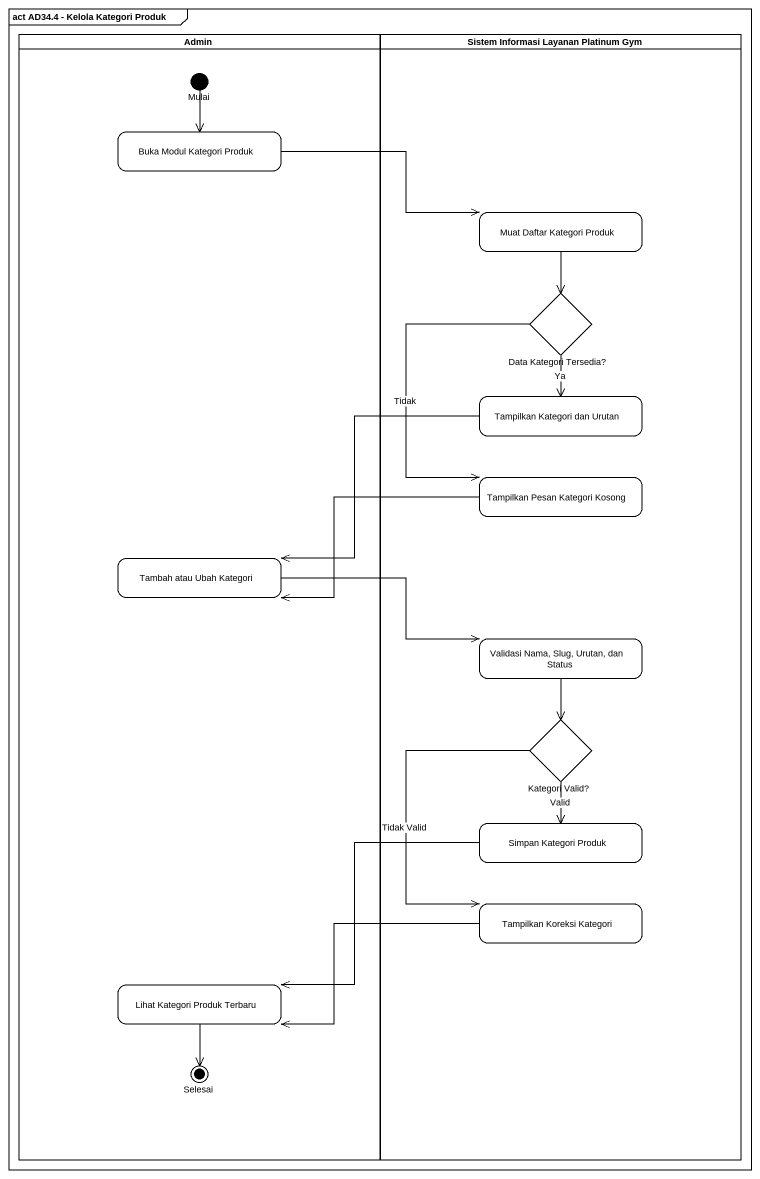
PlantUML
@startuml
mainframe act AD34.4 - Kelola Kategori Produk
hide empty description
state Admin <<partition>> {
  state Mulai <<start>>
  state "Buka Modul Kategori Produk" as Buka_Modul_Kategori_Produk
  state "Tambah atau Ubah Kategori" as Tambah_atau_Ubah_Kategori
  state "Lihat Kategori Produk Terbaru" as Lihat_Kategori_Produk
  state Selesai <<end>>
}
state "Sistem Informasi Layanan Platinum Gym" as Sistem_Informasi_Layanan <<partition>> {
  state "Muat Daftar Kategori Produk" as Muat_Daftar_Kategori_Produk
  state "Data Kategori Tersedia?" as Data_Kategori_Tersedia <<choice>>
  state "Tampilkan Kategori dan Urutan" as Tampilkan_Kategori_dan
  state "Tampilkan Pesan Kategori Kosong" as Tampilkan_Pesan_Kategori
  state "Validasi Nama, Slug, Urutan, dan Status" as Validasi_Nama_Slug_Urutan
  state "Kategori Valid?" as Kategori_Valid <<choice>>
  state "Simpan Kategori Produk" as Simpan_Kategori_Produk
  state "Tampilkan Koreksi Kategori" as Tampilkan_Koreksi_Kategori
}
Mulai --> Buka_Modul_Kategori_Produk
Buka_Modul_Kategori_Produk -right-> Muat_Daftar_Kategori_Produk
Muat_Daftar_Kategori_Produk --> Data_Kategori_Tersedia
Data_Kategori_Tersedia --> Tampilkan_Kategori_dan : Ya
Data_Kategori_Tersedia --> Tampilkan_Pesan_Kategori : Tidak
Tampilkan_Kategori_dan -left-> Tambah_atau_Ubah_Kategori
Tampilkan_Pesan_Kategori -left-> Tambah_atau_Ubah_Kategori
Tambah_atau_Ubah_Kategori -right-> Validasi_Nama_Slug_Urutan
Validasi_Nama_Slug_Urutan --> Kategori_Valid
Kategori_Valid --> Simpan_Kategori_Produk : Valid
Kategori_Valid --> Tampilkan_Koreksi_Kategori : Tidak Valid
Simpan_Kategori_Produk -left-> Lihat_Kategori_Produk
Tampilkan_Koreksi_Kategori -left-> Lihat_Kategori_Produk
Lihat_Kategori_Produk --> Selesai
@enduml
